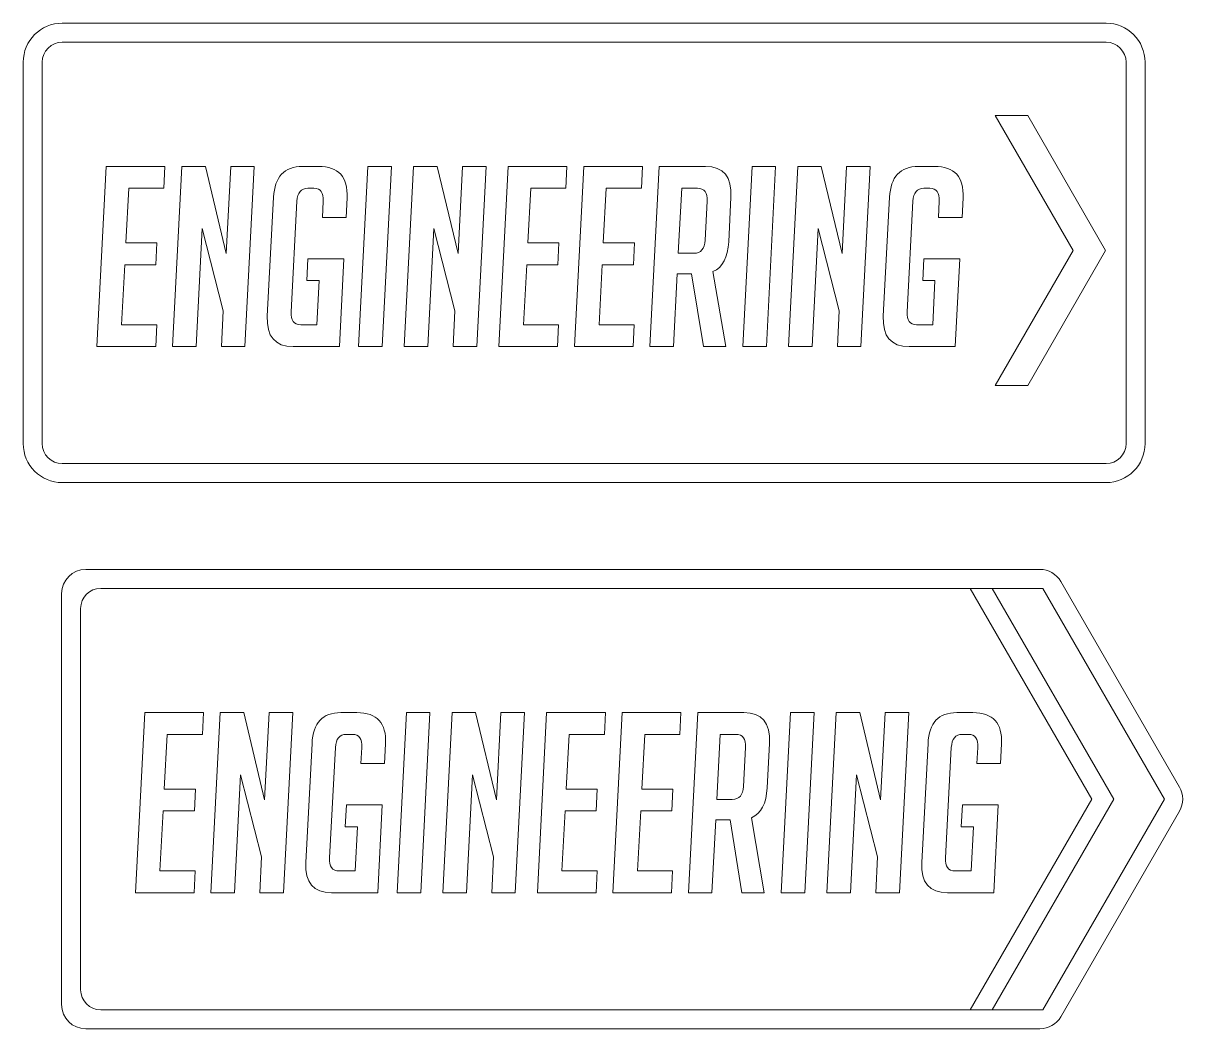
# Model space of a CAD drawing. Header units: inches. Extents: x 8.09 to 17.73, y -13.54 to -5.19.
import ezdxf

# ---------------------------------------------------------------- set-up
doc = ezdxf.new("R2010")
doc.units = ezdxf.units.IN
doc.header["$MEASUREMENT"] = 0
doc.layers.add('Layer 1', color=7, linetype='Continuous')

# ---------------------------------------------------------------- blocks, each defined once
blk = doc.blocks.new('block 2')
at = {"layer": 'Layer 1', "color": 7, "lineweight": 9, "true_color": 0xffffff}
for points in [[(8.7049, -7.875), (8.7819, -6.3792), (9.2694, -6.3792), (9.2611, -6.5604), (8.9694, -6.5604), (8.9444, -7.0146), (9.2028, -7.0146), (9.1944, -7.1958), (8.9361, -7.1958), (8.909, -7.6938), (9.2007, -7.6938), (9.1924, -7.875), (8.7049, -7.875)], [(9.7778, -7.1021), (9.8153, -6.3792), (10.0111, -6.3792), (9.934, -7.875), (9.7382, -7.875), (9.7528, -7.5771), (9.5778, -6.8958), (9.5278, -7.875), (9.3319, -7.875), (9.409, -6.3792), (9.6049, -6.3792), (9.7778, -7.1021)], [(10.8777, -7.875), (10.9548, -6.3792), (11.1507, -6.3792), (11.0736, -7.875), (10.8777, -7.875)], [(11.7027, -7.1021), (11.7402, -6.3792), (11.9361, -6.3792), (11.859, -7.875), (11.6631, -7.875), (11.6777, -7.5771), (11.5027, -6.8958), (11.4527, -7.875), (11.2569, -7.875), (11.334, -6.3792), (11.5298, -6.3792), (11.7027, -7.1021)], [(12.0423, -7.875), (12.1194, -6.3792), (12.6069, -6.3792), (12.5986, -6.5604), (12.3069, -6.5604), (12.2819, -7.0146), (12.5402, -7.0146), (12.5319, -7.1958), (12.2736, -7.1958), (12.2465, -7.6938), (12.5381, -7.6938), (12.5298, -7.875), (12.0423, -7.875)], [(12.6694, -7.875), (12.7465, -6.3792), (13.234, -6.3792), (13.2256, -6.5604), (12.934, -6.5604), (12.909, -7.0146), (13.1673, -7.0146), (13.159, -7.1958), (12.9006, -7.1958), (12.8736, -7.6938), (13.1652, -7.6938), (13.1569, -7.875), (12.6694, -7.875)], [(14.0673, -7.875), (14.1444, -6.3792), (14.3402, -6.3792), (14.2631, -7.875), (14.0673, -7.875)], [(14.8923, -7.1021), (14.9298, -6.3792), (15.1256, -6.3792), (15.0485, -7.875), (14.8527, -7.875), (14.8673, -7.5771), (14.6923, -6.8958), (14.6423, -7.875), (14.4464, -7.875), (14.5235, -6.3792), (14.7194, -6.3792), (14.8923, -7.1021)]]:
    blk.add_lwpolyline(points, dxfattribs=at)
for points, knots in [([(10.4465, -7.3271), (10.4465, -7.3271), (10.4569, -7.1458), (10.4569, -7.1458), (10.4569, -7.1458), (10.7548, -7.1458), (10.7548, -7.1458), (10.7548, -7.1458), (10.7174, -7.875), (10.7174, -7.875), (10.7174, -7.875), (10.334, -7.875), (10.334, -7.875), (10.1826, -7.875), (10.1111, -7.791), (10.1194, -7.6229), (10.1194, -7.6229), (10.1715, -6.6354), (10.1715, -6.6354), (10.1799, -6.4646), (10.2597, -6.3792), (10.4111, -6.3792), (10.4111, -6.3792), (10.5444, -6.3792), (10.5444, -6.3792), (10.7111, -6.3792), (10.7903, -6.466), (10.7819, -6.6396), (10.7819, -6.6396), (10.7736, -6.8021), (10.7736, -6.8021), (10.7736, -6.8021), (10.5778, -6.8021), (10.5778, -6.8021), (10.5778, -6.8021), (10.584, -6.6688), (10.584, -6.6688), (10.5882, -6.5965), (10.5625, -6.5604), (10.5069, -6.5604), (10.5069, -6.5604), (10.4569, -6.5604), (10.4569, -6.5604), (10.4, -6.5604), (10.3694, -6.5965), (10.3653, -6.6688), (10.3653, -6.6688), (10.3173, -7.5854), (10.3173, -7.5854), (10.3132, -7.6576), (10.3396, -7.6938), (10.3965, -7.6938), (10.3965, -7.6938), (10.5299, -7.6938), (10.5299, -7.6938), (10.5299, -7.6938), (10.5486, -7.3271), (10.5486, -7.3271), (10.5486, -7.3271), (10.4465, -7.3271), (10.4465, -7.3271)], [0, 0, 0, 0, 1, 1, 1, 2, 2, 2, 3, 3, 3, 4, 4, 4, 5, 5, 5, 6, 6, 6, 7, 7, 7, 8, 8, 8, 9, 9, 9, 10, 10, 10, 11, 11, 11, 12, 12, 12, 13, 13, 13, 14, 14, 14, 15, 15, 15, 16, 16, 16, 17, 17, 17, 18, 18, 18, 19, 19, 19, 20, 20, 20, 20]), ([(13.3735, -6.3792), (13.3735, -6.3792), (13.7569, -6.3792), (13.7569, -6.3792), (13.9069, -6.3792), (13.9777, -6.4646), (13.9694, -6.6354), (13.9694, -6.6354), (13.9506, -7.0042), (13.9506, -7.0042), (13.9437, -7.1347), (13.8999, -7.2174), (13.8194, -7.2521), (13.8194, -7.2521), (13.9256, -7.875), (13.9256, -7.875), (13.9256, -7.875), (13.7402, -7.875), (13.7402, -7.875), (13.7402, -7.875), (13.6423, -7.2708), (13.6423, -7.2708), (13.6423, -7.2708), (13.5235, -7.2708), (13.5235, -7.2708), (13.5235, -7.2708), (13.4923, -7.875), (13.4923, -7.875), (13.4923, -7.875), (13.2965, -7.875), (13.2965, -7.875), (13.2965, -7.875), (13.3735, -6.3792), (13.3735, -6.3792)], [0, 0, 0, 0, 1, 1, 1, 2, 2, 2, 3, 3, 3, 4, 4, 4, 5, 5, 5, 6, 6, 6, 7, 7, 7, 8, 8, 8, 9, 9, 9, 10, 10, 10, 11, 11, 11, 11]), ([(15.561, -7.3271), (15.561, -7.3271), (15.5714, -7.1458), (15.5714, -7.1458), (15.5714, -7.1458), (15.8694, -7.1458), (15.8694, -7.1458), (15.8694, -7.1458), (15.8319, -7.875), (15.8319, -7.875), (15.8319, -7.875), (15.4485, -7.875), (15.4485, -7.875), (15.2971, -7.875), (15.2256, -7.791), (15.2339, -7.6229), (15.2339, -7.6229), (15.286, -6.6354), (15.286, -6.6354), (15.2944, -6.4646), (15.3742, -6.3792), (15.5256, -6.3792), (15.5256, -6.3792), (15.6589, -6.3792), (15.6589, -6.3792), (15.8256, -6.3792), (15.9048, -6.466), (15.8964, -6.6396), (15.8964, -6.6396), (15.8881, -6.8021), (15.8881, -6.8021), (15.8881, -6.8021), (15.6923, -6.8021), (15.6923, -6.8021), (15.6923, -6.8021), (15.6985, -6.6688), (15.6985, -6.6688), (15.7027, -6.5965), (15.677, -6.5604), (15.6214, -6.5604), (15.6214, -6.5604), (15.5714, -6.5604), (15.5714, -6.5604), (15.5145, -6.5604), (15.4839, -6.5965), (15.4798, -6.6688), (15.4798, -6.6688), (15.4319, -7.5854), (15.4319, -7.5854), (15.4277, -7.6576), (15.454, -7.6938), (15.511, -7.6938), (15.511, -7.6938), (15.6444, -7.6938), (15.6444, -7.6938), (15.6444, -7.6938), (15.6631, -7.3271), (15.6631, -7.3271), (15.6631, -7.3271), (15.561, -7.3271), (15.561, -7.3271)], [0, 0, 0, 0, 1, 1, 1, 2, 2, 2, 3, 3, 3, 4, 4, 4, 5, 5, 5, 6, 6, 6, 7, 7, 7, 8, 8, 8, 9, 9, 9, 10, 10, 10, 11, 11, 11, 12, 12, 12, 13, 13, 13, 14, 14, 14, 15, 15, 15, 16, 16, 16, 17, 17, 17, 18, 18, 18, 19, 19, 19, 20, 20, 20, 20]), ([(13.5319, -7.1), (13.5319, -7.1), (13.661, -7.1), (13.661, -7.1), (13.7194, -7.1), (13.7506, -7.0639), (13.7548, -6.9917), (13.7548, -6.9917), (13.7715, -6.6688), (13.7715, -6.6688), (13.7756, -6.5965), (13.7485, -6.5604), (13.6902, -6.5604), (13.6902, -6.5604), (13.561, -6.5604), (13.561, -6.5604), (13.561, -6.5604), (13.5319, -7.1), (13.5319, -7.1)], [0, 0, 0, 0, 1, 1, 1, 2, 2, 2, 3, 3, 3, 4, 4, 4, 5, 5, 5, 6, 6, 6, 6])]:
    blk.add_open_spline(points, degree=3, knots=knots, dxfattribs=at)
blk = doc.blocks.new('block 3')
at = {"layer": 'Layer 1', "color": 7, "lineweight": 9, "true_color": 0xffffff}
for points in [[(9.024, -12.4105), (9.1011, -10.9146), (9.5886, -10.9146), (9.5803, -11.0959), (9.2886, -11.0959), (9.2636, -11.5501), (9.5219, -11.5501), (9.5136, -11.7313), (9.2553, -11.7313), (9.2282, -12.2292), (9.5199, -12.2292), (9.5115, -12.4105), (9.024, -12.4105)], [(10.0969, -11.6376), (10.1344, -10.9146), (10.3303, -10.9146), (10.2532, -12.4105), (10.0574, -12.4105), (10.0719, -12.1126), (9.8969, -11.4313), (9.8469, -12.4105), (9.6511, -12.4105), (9.7282, -10.9146), (9.924, -10.9146), (10.0969, -11.6376)], [(11.1969, -12.4105), (11.274, -10.9146), (11.4698, -10.9146), (11.3927, -12.4105), (11.1969, -12.4105)], [(12.0219, -11.6376), (12.0594, -10.9146), (12.2552, -10.9146), (12.1781, -12.4105), (11.9823, -12.4105), (11.9969, -12.1126), (11.8219, -11.4313), (11.7719, -12.4105), (11.5761, -12.4105), (11.6531, -10.9146), (11.849, -10.9146), (12.0219, -11.6376)], [(12.3615, -12.4105), (12.4386, -10.9146), (12.9261, -10.9146), (12.9177, -11.0959), (12.6261, -11.0959), (12.6011, -11.5501), (12.8594, -11.5501), (12.8511, -11.7313), (12.5927, -11.7313), (12.5656, -12.2292), (12.8573, -12.2292), (12.849, -12.4105), (12.3615, -12.4105)], [(12.9886, -12.4105), (13.0656, -10.9146), (13.5531, -10.9146), (13.5448, -11.0959), (13.2531, -11.0959), (13.2281, -11.5501), (13.4865, -11.5501), (13.4781, -11.7313), (13.2198, -11.7313), (13.1927, -12.2292), (13.4844, -12.2292), (13.4761, -12.4105), (12.9886, -12.4105)], [(14.3865, -12.4105), (14.4635, -10.9146), (14.6594, -10.9146), (14.5823, -12.4105), (14.3865, -12.4105)], [(15.2114, -11.6376), (15.2489, -10.9146), (15.4448, -10.9146), (15.3677, -12.4105), (15.1719, -12.4105), (15.1864, -12.1126), (15.0114, -11.4313), (14.9614, -12.4105), (14.7656, -12.4105), (14.8427, -10.9146), (15.0385, -10.9146), (15.2114, -11.6376)]]:
    blk.add_lwpolyline(points, dxfattribs=at)
for points, knots in [([(10.7657, -11.8626), (10.7657, -11.8626), (10.7761, -11.6813), (10.7761, -11.6813), (10.7761, -11.6813), (11.074, -11.6813), (11.074, -11.6813), (11.074, -11.6813), (11.0365, -12.4105), (11.0365, -12.4105), (11.0365, -12.4105), (10.6532, -12.4105), (10.6532, -12.4105), (10.5018, -12.4105), (10.4303, -12.3265), (10.4386, -12.1584), (10.4386, -12.1584), (10.4907, -11.1709), (10.4907, -11.1709), (10.499, -11.0001), (10.5789, -10.9146), (10.7303, -10.9146), (10.7303, -10.9146), (10.8636, -10.9146), (10.8636, -10.9146), (11.0303, -10.9146), (11.1094, -11.0015), (11.1011, -11.1751), (11.1011, -11.1751), (11.0928, -11.3376), (11.0928, -11.3376), (11.0928, -11.3376), (10.8969, -11.3376), (10.8969, -11.3376), (10.8969, -11.3376), (10.9032, -11.2042), (10.9032, -11.2042), (10.9073, -11.132), (10.8816, -11.0959), (10.8261, -11.0959), (10.8261, -11.0959), (10.7761, -11.0959), (10.7761, -11.0959), (10.7191, -11.0959), (10.6886, -11.132), (10.6844, -11.2042), (10.6844, -11.2042), (10.6365, -12.1209), (10.6365, -12.1209), (10.6324, -12.1931), (10.6587, -12.2292), (10.7157, -12.2292), (10.7157, -12.2292), (10.849, -12.2292), (10.849, -12.2292), (10.849, -12.2292), (10.8678, -11.8626), (10.8678, -11.8626), (10.8678, -11.8626), (10.7657, -11.8626), (10.7657, -11.8626)], [0, 0, 0, 0, 1, 1, 1, 2, 2, 2, 3, 3, 3, 4, 4, 4, 5, 5, 5, 6, 6, 6, 7, 7, 7, 8, 8, 8, 9, 9, 9, 10, 10, 10, 11, 11, 11, 12, 12, 12, 13, 13, 13, 14, 14, 14, 15, 15, 15, 16, 16, 16, 17, 17, 17, 18, 18, 18, 19, 19, 19, 20, 20, 20, 20]), ([(13.6927, -10.9146), (13.6927, -10.9146), (14.076, -10.9146), (14.076, -10.9146), (14.226, -10.9146), (14.2969, -11.0001), (14.2885, -11.1709), (14.2885, -11.1709), (14.2698, -11.5396), (14.2698, -11.5396), (14.2628, -11.6702), (14.2191, -11.7529), (14.1385, -11.7876), (14.1385, -11.7876), (14.2448, -12.4105), (14.2448, -12.4105), (14.2448, -12.4105), (14.0594, -12.4105), (14.0594, -12.4105), (14.0594, -12.4105), (13.9615, -11.8063), (13.9615, -11.8063), (13.9615, -11.8063), (13.8427, -11.8063), (13.8427, -11.8063), (13.8427, -11.8063), (13.8115, -12.4105), (13.8115, -12.4105), (13.8115, -12.4105), (13.6156, -12.4105), (13.6156, -12.4105), (13.6156, -12.4105), (13.6927, -10.9146), (13.6927, -10.9146)], [0, 0, 0, 0, 1, 1, 1, 2, 2, 2, 3, 3, 3, 4, 4, 4, 5, 5, 5, 6, 6, 6, 7, 7, 7, 8, 8, 8, 9, 9, 9, 10, 10, 10, 11, 11, 11, 11]), ([(15.8802, -11.8626), (15.8802, -11.8626), (15.8906, -11.6813), (15.8906, -11.6813), (15.8906, -11.6813), (16.1885, -11.6813), (16.1885, -11.6813), (16.1885, -11.6813), (16.151, -12.4105), (16.151, -12.4105), (16.151, -12.4105), (15.7677, -12.4105), (15.7677, -12.4105), (15.6163, -12.4105), (15.5448, -12.3265), (15.5531, -12.1584), (15.5531, -12.1584), (15.6052, -11.1709), (15.6052, -11.1709), (15.6135, -11.0001), (15.6934, -10.9146), (15.8448, -10.9146), (15.8448, -10.9146), (15.9781, -10.9146), (15.9781, -10.9146), (16.1448, -10.9146), (16.2239, -11.0015), (16.2156, -11.1751), (16.2156, -11.1751), (16.2073, -11.3376), (16.2073, -11.3376), (16.2073, -11.3376), (16.0114, -11.3376), (16.0114, -11.3376), (16.0114, -11.3376), (16.0177, -11.2042), (16.0177, -11.2042), (16.0219, -11.132), (15.9961, -11.0959), (15.9406, -11.0959), (15.9406, -11.0959), (15.8906, -11.0959), (15.8906, -11.0959), (15.8336, -11.0959), (15.8031, -11.132), (15.7989, -11.2042), (15.7989, -11.2042), (15.751, -12.1209), (15.751, -12.1209), (15.7468, -12.1931), (15.7732, -12.2292), (15.8302, -12.2292), (15.8302, -12.2292), (15.9635, -12.2292), (15.9635, -12.2292), (15.9635, -12.2292), (15.9823, -11.8626), (15.9823, -11.8626), (15.9823, -11.8626), (15.8802, -11.8626), (15.8802, -11.8626)], [0, 0, 0, 0, 1, 1, 1, 2, 2, 2, 3, 3, 3, 4, 4, 4, 5, 5, 5, 6, 6, 6, 7, 7, 7, 8, 8, 8, 9, 9, 9, 10, 10, 10, 11, 11, 11, 12, 12, 12, 13, 13, 13, 14, 14, 14, 15, 15, 15, 16, 16, 16, 17, 17, 17, 18, 18, 18, 19, 19, 19, 20, 20, 20, 20]), ([(13.851, -11.6355), (13.851, -11.6355), (13.9802, -11.6355), (13.9802, -11.6355), (14.0385, -11.6355), (14.0698, -11.5994), (14.074, -11.5272), (14.074, -11.5272), (14.0906, -11.2042), (14.0906, -11.2042), (14.0948, -11.132), (14.0677, -11.0959), (14.0094, -11.0959), (14.0094, -11.0959), (13.8802, -11.0959), (13.8802, -11.0959), (13.8802, -11.0959), (13.851, -11.6355), (13.851, -11.6355)], [0, 0, 0, 0, 1, 1, 1, 2, 2, 2, 3, 3, 3, 4, 4, 4, 5, 5, 5, 6, 6, 6, 6])]:
    blk.add_open_spline(points, degree=3, knots=knots, dxfattribs=at)

msp = doc.modelspace()

# ---------------------------------------------------------------- linework, layer by layer
at = {"layer": 'Layer 1', "color": 7, "lineweight": 9, "true_color": 0xffffff}
for points in [[(17.0796, -7.0774), (16.4329, -8.1976), (16.1629, -8.1976), (16.8097, -7.0774), (16.1629, -5.9571), (16.4329, -5.9571), (17.0796, -7.0774)], [(17.5692, -11.6328), (16.559, -13.3828), (15.9554, -13.3828), (16.9658, -11.6328), (15.9554, -9.8828), (16.559, -9.8828), (17.5692, -11.6328)], [(17.5692, -11.6328), (16.559, -13.3828), (16.1372, -13.3828), (17.1476, -11.6328), (16.1372, -9.8828), (16.559, -9.8828), (17.5692, -11.6328)]]:
    msp.add_lwpolyline(points, dxfattribs=at)
at = {"layer": 'Layer 1', "color": 1, "lineweight": 9, "true_color": 0xff0000}
for points, knots in [([(8.4167, -9.0047), (8.2379, -9.0047), (8.0925, -8.8593), (8.0925, -8.6805), (8.0925, -8.6805), (8.0925, -5.5139), (8.0925, -5.5139), (8.0925, -5.3352), (8.2379, -5.1897), (8.4167, -5.1897), (8.4167, -5.1897), (17.0833, -5.1897), (17.0833, -5.1897), (17.2621, -5.1897), (17.4075, -5.3352), (17.4075, -5.5139), (17.4075, -5.5139), (17.4075, -8.6805), (17.4075, -8.6805), (17.4075, -8.8593), (17.2621, -9.0047), (17.0833, -9.0047), (17.0833, -9.0047), (8.4167, -9.0047), (8.4167, -9.0047)], [0, 0, 0, 0, 1, 1, 1, 2, 2, 2, 3, 3, 3, 4, 4, 4, 5, 5, 5, 6, 6, 6, 7, 7, 7, 8, 8, 8, 8]), ([(17.6932, -11.7329), (17.6932, -11.7329), (16.7078, -13.4401), (16.7078, -13.4401), (16.6721, -13.5021), (16.6058, -13.5403), (16.5343, -13.5403), (16.5343, -13.5403), (8.6121, -13.5403), (8.6121, -13.5403), (8.5014, -13.5403), (8.4117, -13.4505), (8.4117, -13.3399), (8.4117, -13.3399), (8.4117, -9.9257), (8.4117, -9.9257), (8.4117, -9.815), (8.5014, -9.7253), (8.6121, -9.7253), (8.6121, -9.7253), (16.5343, -9.7253), (16.5343, -9.7253), (16.6058, -9.7253), (16.6721, -9.7635), (16.7078, -9.8255), (16.7078, -9.8255), (17.6932, -11.5326), (17.6932, -11.5326), (17.729, -11.5946), (17.729, -11.671), (17.6932, -11.7329)], [0, 0, 0, 0, 1, 1, 1, 2, 2, 2, 3, 3, 3, 4, 4, 4, 5, 5, 5, 6, 6, 6, 7, 7, 7, 8, 8, 8, 9, 9, 9, 10, 10, 10, 10])]:
    msp.add_open_spline(points, degree=3, knots=knots, dxfattribs=at)
at = {"layer": 'Layer 1', "color": 7, "lineweight": 9, "true_color": 0xffffff}
for points, knots in [([(17.0833, -8.8472), (17.0833, -8.8472), (8.4167, -8.8472), (8.4167, -8.8472), (8.325, -8.8472), (8.25, -8.7722), (8.25, -8.6805), (8.25, -8.6805), (8.25, -5.5139), (8.25, -5.5139), (8.25, -5.4222), (8.325, -5.3472), (8.4167, -5.3472), (8.4167, -5.3472), (17.0833, -5.3472), (17.0833, -5.3472), (17.175, -5.3472), (17.25, -5.4222), (17.25, -5.5139), (17.25, -5.5139), (17.25, -8.6805), (17.25, -8.6805), (17.25, -8.7722), (17.175, -8.8472), (17.0833, -8.8472)], [0, 0, 0, 0, 1, 1, 1, 2, 2, 2, 3, 3, 3, 4, 4, 4, 5, 5, 5, 6, 6, 6, 7, 7, 7, 8, 8, 8, 8]), ([(17.5692, -11.6328), (17.5692, -11.6328), (16.559, -13.3828), (16.559, -13.3828), (16.559, -13.3828), (8.7358, -13.3828), (8.7358, -13.3828), (8.6442, -13.3828), (8.5692, -13.3076), (8.5692, -13.216), (8.5692, -13.216), (8.5692, -10.0494), (8.5692, -10.0494), (8.5692, -9.9578), (8.6442, -9.8828), (8.7358, -9.8828), (8.7358, -9.8828), (16.559, -9.8828), (16.559, -9.8828), (16.559, -9.8828), (17.5692, -11.6328), (17.5692, -11.6328)], [0, 0, 0, 0, 1, 1, 1, 2, 2, 2, 3, 3, 3, 4, 4, 4, 5, 5, 5, 6, 6, 6, 7, 7, 7, 7])]:
    msp.add_open_spline(points, degree=3, knots=knots, dxfattribs=at)

# ---------------------------------------------------------------- block references
at = {"layer": 'Layer 1'}
for name in ['block 2', 'block 3']:
    msp.add_blockref(name, (0, 0), dxfattribs=at)

doc.saveas('drawing.dxf')
